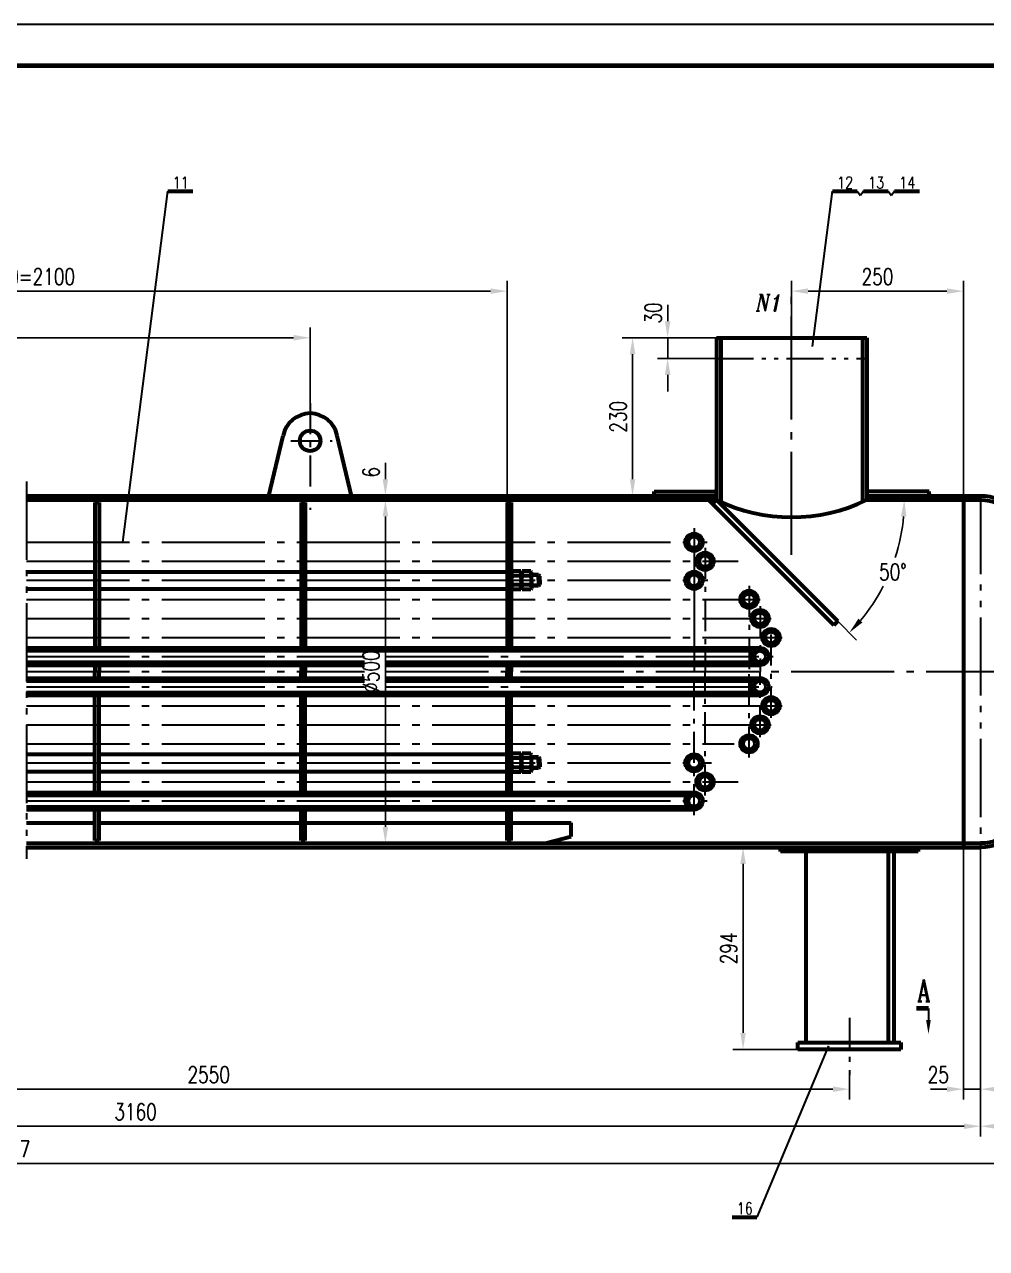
# Model space of a CAD drawing. Extents: x 0 to 25472, y -20 to 7186.
# Drawn here: x 1992 to 3392, y 1782 to 3564 of the extents above; entities that cross this region are included whole.
import ezdxf
from ezdxf.enums import TextEntityAlignment as Align

# ---------------------------------------------------------------- set-up
doc = ezdxf.new("R2010")
doc.units = 0
doc.header["$LTSCALE"] = 60
doc.header["$MEASUREMENT"] = 0
doc.header["$PDMODE"] = 1
for name, pattern in [('JXX-L', [2.95, 1.9, -0.25, 0.15, -0.25, 0.15, -0.25]), ('JXX-S', [1.7, 0.9, -0.2, 0.1, -0.2, 0.1, -0.2]), ('ZXX-L', [3.28, 2.5, -0.3, 0.18, -0.3]), ('ZXX-S', [1.27, 0.75, -0.2, 0.12, -0.2])]:
    doc.linetypes.add(name, pattern=pattern)
doc.layers.get('Defpoints').update_dxf_attribs({"linetype": 'CONTINUOUS'})
for name, color, linetype, lineweight in [('A 粗实线', 1, 'CONTINUOUS', 60), ('B 细实线', 7, 'CONTINUOUS', 30), ('C 文 字', 2, 'CONTINUOUS', 30), ('D 短中心线', 3, 'ZXX-S', 30), ('E 长中心线', 3, 'ZXX-L', 30), ('H 短双点线', 3, 'JXX-S', 30), ('I 长双点线', 3, 'JXX-L', 30), ('J 标注尺寸', 2, 'CONTINUOUS', 30)]:
    doc.layers.add(name, color=color, linetype=linetype, lineweight=lineweight)
doc.styles.add('HZTXT', font='TXT.SHX', dxfattribs={"width": 0.75, "bigfont": 'HZTXT'})
doc.styles.add('ITALICT', font='ITALICT.shx', dxfattribs={"width": 0.7})
doc.styles.add('ROMANC', font='romanc', dxfattribs={"width": 0.7, "height": 6})
doc.dimstyles.new('通用标注4.0', dxfattribs={"dimtxt": 4, "dimasz": 4, "dimexe": 2.5, "dimexo": 0, "dimgap": 1.5, "dimtad": 1, "dimdec": 0, "dimzin": 0, "dimdsep": 46, "dimtxsty": 'HZTXT', "dimcen": 0, "dimadec": 0, "dimazin": 0, "dimtfac": 0.375, "dimtdec": 0, "dimtmove": 2, "dimatfit": 3, "dimfxl": 0, "dimtzin": 0, "dimarcsym": 0})

# ---------------------------------------------------------------- blocks, each defined once
blk = doc.blocks.new('*D137')
at = {"layer": 'C 文 字', "color": 0, "lineweight": -2}
for p, q in [((407.1, 1960), (407.1, 1891)), ((3514.7, 1960), (3514.7, 1891)), ((3490.7, 1906), (431.1, 1906))]:
    blk.add_line(p, q, dxfattribs=at)
at = {"layer": 'C 文 字', "color": 0}
for points in [[(431.1, 1910), (431.1, 1902), (407.1, 1906)], [(3490.7, 1910), (3490.7, 1902), (3514.7, 1906)]]:
    blk.add_solid(points, dxfattribs=at)
at = {"layer": 'Defpoints', "color": 0}
for p in [(407.1, 1960), (3514.7, 1960), (407.1, 1906)]:
    blk.add_point(p, dxfattribs=at)
at = {"layer": 'C 文 字', "color": 0, "insert": (1960.9, 1927), "char_height": 24, "attachment_point": 5, "style": 'HZTXT'}
blk.add_mtext('～3817', dxfattribs=at)
blk = doc.blocks.new('*D122')
at = {"layer": 'C 文 字', "color": 0, "lineweight": -2}
for p, q in [((1328.1, 2034.3), (1328.1, 1999)), ((3192.7, 2034.3), (3192.7, 1999)), ((1352.1, 2014), (3168.7, 2014))]:
    blk.add_line(p, q, dxfattribs=at)
at = {"layer": 'C 文 字', "color": 0}
for points in [[(1352.1, 2018), (1352.1, 2010), (1328.1, 2014)], [(3168.7, 2018), (3168.7, 2010), (3192.7, 2014)]]:
    blk.add_solid(points, dxfattribs=at)
at = {"layer": 'Defpoints', "color": 0}
for p in [(1328.1, 2034.3), (3192.7, 2034.3), (3192.7, 2014)]:
    blk.add_point(p, dxfattribs=at)
at = {"layer": 'C 文 字', "color": 0, "insert": (2260.4, 2035), "char_height": 24, "attachment_point": 5, "style": 'HZTXT'}
blk.add_mtext('2550', dxfattribs=at)
blk = doc.blocks.new('*D121')
at = {"layer": 'C 文 字', "color": 0, "lineweight": -2}
for p, q in [((3383.7, 2365.9), (3383.7, 1945)), ((924.1, 2326.9), (924.1, 1945)), ((3359.7, 1960), (948.1, 1960))]:
    blk.add_line(p, q, dxfattribs=at)
at = {"layer": 'C 文 字', "color": 0}
for points in [[(948.1, 1964), (948.1, 1956), (924.1, 1960)], [(3359.7, 1964), (3359.7, 1956), (3383.7, 1960)]]:
    blk.add_solid(points, dxfattribs=at)
at = {"layer": 'Defpoints', "color": 0}
for p in [(3383.7, 2365.9), (924.1, 2326.9), (924.1, 1960)]:
    blk.add_point(p, dxfattribs=at)
at = {"layer": 'C 文 字', "color": 0, "insert": (2153.9, 1981), "char_height": 24, "attachment_point": 5, "style": 'HZTXT'}
blk.add_mtext('3160', dxfattribs=at)
blk = doc.blocks.new('*D142')
at = {"layer": 'Defpoints', "color": 0}
for p in [(2517.5, 2877.9), (2517.5, 2877.9), (2517.5, 2871.9)]:
    blk.add_point(p, dxfattribs=at)
at = {"layer": 'J 标注尺寸', "color": 0, "lineweight": -2}
for p, q in [((2517.5, 2901.9), (2517.5, 2925.9)), ((2517.5, 2871.9), (2517.5, 2877.9)), ((2517.5, 2847.9), (2517.5, 2823.9))]:
    blk.add_line(p, q, dxfattribs=at)
at = {"layer": 'J 标注尺寸', "color": 0}
for points in [[(2513.5, 2901.9), (2521.5, 2901.9), (2517.5, 2877.9)], [(2513.5, 2847.9), (2521.5, 2847.9), (2517.5, 2871.9)]]:
    blk.add_solid(points, dxfattribs=at)
at = {"layer": 'J 标注尺寸', "color": 0, "insert": (2496.7, 2912), "char_height": 24, "attachment_point": 5, "rotation": 90, "style": 'HZTXT'}
blk.add_mtext('6', dxfattribs=at)
blk = doc.blocks.new('*D141')
at = {"layer": 'Defpoints', "color": 0}
for p in [(2517.5, 2871.9), (2517.5, 2871.9), (2530.1, 2371.9)]:
    blk.add_point(p, dxfattribs=at)
at = {"layer": 'J 标注尺寸', "color": 0, "lineweight": -2}
blk.add_line((2517.5, 2395.9), (2517.5, 2847.9), dxfattribs=at)
at = {"layer": 'J 标注尺寸', "color": 0}
for points in [[(2513.5, 2847.9), (2521.5, 2847.9), (2517.5, 2871.9)], [(2513.5, 2395.9), (2521.5, 2395.9), (2517.5, 2371.9)]]:
    blk.add_solid(points, dxfattribs=at)
at = {"layer": 'J 标注尺寸', "color": 0, "insert": (2496.5, 2621.9), "char_height": 24, "attachment_point": 5, "rotation": 90, "style": 'HZTXT'}
blk.add_mtext('%%c500', dxfattribs=at)
blk = doc.blocks.new('*D143')
at = {"layer": 'C 文 字', "color": 0, "lineweight": -2}
for p, q in [((1328.1, 3012.8), (1328.1, 3122.9)), ((2408, 3012.8), (2408, 3122.9)), ((1352.1, 3107.9), (2384, 3107.9))]:
    blk.add_line(p, q, dxfattribs=at)
at = {"layer": 'C 文 字', "color": 0}
for points in [[(1352.1, 3111.9), (1352.1, 3103.9), (1328.1, 3107.9)], [(2384, 3111.9), (2384, 3103.9), (2408, 3107.9)]]:
    blk.add_solid(points, dxfattribs=at)
at = {"layer": 'Defpoints', "color": 0}
for p in [(2408, 3107.9), (1328.1, 3012.8), (2408, 3012.8)]:
    blk.add_point(p, dxfattribs=at)
at = {"layer": 'C 文 字', "color": 0, "insert": (1868, 3128.9), "char_height": 24, "attachment_point": 5, "style": 'HZTXT'}
blk.add_mtext('2500', dxfattribs=at)
blk = doc.blocks.new('*D128')
at = {"layer": 'C 文 字', "color": 0, "lineweight": -2}
for p, q in [((1278.1, 2867.9), (1278.1, 3190.8)), ((2694.7, 2867.9), (2694.7, 3190.8)), ((1302.1, 3175.8), (2670.7, 3175.8))]:
    blk.add_line(p, q, dxfattribs=at)
at = {"layer": 'C 文 字', "color": 0}
for points in [[(1302.1, 3179.8), (1302.1, 3171.8), (1278.1, 3175.8)], [(2670.7, 3179.8), (2670.7, 3171.8), (2694.7, 3175.8)]]:
    blk.add_solid(points, dxfattribs=at)
at = {"layer": 'Defpoints', "color": 0}
for p in [(2694.7, 3175.8), (1278.1, 2867.9), (2694.7, 2867.9)]:
    blk.add_point(p, dxfattribs=at)
at = {"layer": 'C 文 字', "color": 0, "insert": (1986.4, 3196.8), "char_height": 24, "attachment_point": 5, "style": 'HZTXT'}
blk.add_mtext('7X300=2100', dxfattribs=at)
blk = doc.blocks.new('*D131')
at = {"layer": 'C 文 字', "color": 0, "lineweight": -2}
blk.add_line((3176, 2695.1), (3203.2, 2667.9), dxfattribs=at)
for start, end in [(342.145, 354.9713), (320.0287, 332.6031)]:
    blk.add_arc((2999.2, 2871.9), 273.5, start, end, dxfattribs=at)
at = {"layer": 'C 文 字', "color": 0}
for points in [[(3267.7, 2848.1), (3275.7, 2847.8), (3272.7, 2871.9)], [(3211.8, 2693.5), (3205.9, 2698.9), (3192.6, 2678.5)]]:
    blk.add_solid(points, dxfattribs=at)
at = {"layer": 'Defpoints', "color": 0}
for p in [(2999.2, 2871.9), (3218.2, 2871.9), (3333.7, 2871.9), (3236.1, 2735.1), (3176, 2695.1)]:
    blk.add_point(p, dxfattribs=at)
at = {"layer": 'C 文 字', "color": 0, "insert": (3256, 2767), "char_height": 24, "attachment_point": 5, "style": 'HZTXT'}
blk.add_mtext('50%%d', dxfattribs=at)
blk = doc.blocks.new('*D145')
at = {"layer": 'C 文 字', "color": 0, "lineweight": -2}
for p, q in [((3358.7, 2371.9), (3358.7, 1999)), ((3383.7, 2365.9), (3383.7, 1999)), ((3334.7, 2014), (3310.7, 2014)), ((3358.7, 2014), (3383.7, 2014)), ((3407.7, 2014), (3431.7, 2014))]:
    blk.add_line(p, q, dxfattribs=at)
at = {"layer": 'C 文 字', "color": 0}
for points in [[(3334.7, 2018), (3334.7, 2010), (3358.7, 2014)], [(3407.7, 2018), (3407.7, 2010), (3383.7, 2014)]]:
    blk.add_solid(points, dxfattribs=at)
at = {"layer": 'Defpoints', "color": 0}
for p in [(3358.7, 2371.9), (3383.7, 2365.9), (3383.7, 2014)]:
    blk.add_point(p, dxfattribs=at)
at = {"layer": 'C 文 字', "color": 0, "insert": (3322.2, 2035.1), "char_height": 24, "attachment_point": 5, "style": 'HZTXT'}
blk.add_mtext('25', dxfattribs=at)
blk = doc.blocks.new('*D140')
at = {"layer": 'C 文 字', "color": 0, "lineweight": -2}
for p, q in [((3086.7, 2365.9), (3023, 2365.9)), ((3038, 2341.9), (3038, 2095.9)), ((3117.7, 2071.9), (3023, 2071.9))]:
    blk.add_line(p, q, dxfattribs=at)
at = {"layer": 'C 文 字', "color": 0}
for points in [[(3034, 2341.9), (3042, 2341.9), (3038, 2365.9)], [(3034, 2095.9), (3042, 2095.9), (3038, 2071.9)]]:
    blk.add_solid(points, dxfattribs=at)
at = {"layer": 'Defpoints', "color": 0}
for p in [(3086.7, 2365.9), (3038, 2071.9), (3117.7, 2071.9)]:
    blk.add_point(p, dxfattribs=at)
at = {"layer": 'C 文 字', "color": 0, "insert": (3017, 2218.9), "char_height": 24, "attachment_point": 5, "rotation": 90, "style": 'HZTXT'}
blk.add_mtext('294', dxfattribs=at)
blk = doc.blocks.new('*D129')
at = {"layer": 'C 文 字', "color": 0, "lineweight": -2}
for p, q in [((3514.7, 2621.9), (3514.7, 1945)), ((3383.7, 2371.9), (3383.7, 1945)), ((3490.7, 1960), (3407.7, 1960))]:
    blk.add_line(p, q, dxfattribs=at)
at = {"layer": 'C 文 字', "color": 0}
for points in [[(3407.7, 1964), (3407.7, 1956), (3383.7, 1960)], [(3490.7, 1964), (3490.7, 1956), (3514.7, 1960)]]:
    blk.add_solid(points, dxfattribs=at)
at = {"layer": 'Defpoints', "color": 0}
for p in [(3514.7, 2621.9), (3383.7, 2371.9), (3383.7, 1960)]:
    blk.add_point(p, dxfattribs=at)
at = {"layer": 'C 文 字', "color": 0, "insert": (3449.2, 1981), "char_height": 24, "attachment_point": 5, "style": 'HZTXT'}
blk.add_mtext('131', dxfattribs=at)
blk = doc.blocks.new('*D130')
at = {"layer": 'C 文 字', "color": 0, "lineweight": -2}
for p, q in [((3108.7, 3107.9), (3108.7, 3190.8)), ((3358.7, 2871.9), (3358.7, 3190.8)), ((3334.7, 3175.8), (3132.7, 3175.8))]:
    blk.add_line(p, q, dxfattribs=at)
at = {"layer": 'C 文 字', "color": 0}
for points in [[(3132.7, 3179.8), (3132.7, 3171.8), (3108.7, 3175.8)], [(3334.7, 3179.8), (3334.7, 3171.8), (3358.7, 3175.8)]]:
    blk.add_solid(points, dxfattribs=at)
at = {"layer": 'Defpoints', "color": 0}
for p in [(3108.7, 3175.8), (3108.7, 3107.9), (3358.7, 2871.9)]:
    blk.add_point(p, dxfattribs=at)
at = {"layer": 'C 文 字', "color": 0, "insert": (3233.7, 3196.8), "char_height": 24, "attachment_point": 5, "style": 'HZTXT'}
blk.add_mtext('250', dxfattribs=at)
blk = doc.blocks.new('*D148')
at = {"layer": 'C 文 字', "color": 0, "lineweight": -2}
for p, q in [((2928.3, 3131.9), (2928.3, 3155.9)), ((2999.2, 3107.9), (2913.3, 3107.9)), ((2928.3, 3107.9), (2928.3, 3077.9)), ((2999.2, 3077.9), (2913.3, 3077.9)), ((2928.3, 3053.9), (2928.3, 3029.9))]:
    blk.add_line(p, q, dxfattribs=at)
at = {"layer": 'C 文 字', "color": 0}
for points in [[(2924.3, 3131.9), (2932.3, 3131.9), (2928.3, 3107.9)], [(2924.3, 3053.9), (2932.3, 3053.9), (2928.3, 3077.9)]]:
    blk.add_solid(points, dxfattribs=at)
at = {"layer": 'Defpoints', "color": 0}
for p in [(2999.2, 3107.9), (2928.3, 3077.9), (2999.2, 3077.9)]:
    blk.add_point(p, dxfattribs=at)
at = {"layer": 'C 文 字', "color": 0, "insert": (2907.3, 3143.9), "char_height": 24, "attachment_point": 5, "rotation": 90, "style": 'HZTXT'}
blk.add_mtext('30', dxfattribs=at)
blk = doc.blocks.new('*D149')
at = {"layer": 'C 文 字', "color": 0, "lineweight": -2}
for p, q in [((2999.2, 3107.9), (2862.2, 3107.9)), ((2877.2, 3083.9), (2877.2, 2901.9)), ((2999.2, 2877.9), (2862.2, 2877.9))]:
    blk.add_line(p, q, dxfattribs=at)
at = {"layer": 'C 文 字', "color": 0}
for points in [[(2873.2, 3083.9), (2881.2, 3083.9), (2877.2, 3107.9)], [(2873.2, 2901.9), (2881.2, 2901.9), (2877.2, 2877.9)]]:
    blk.add_solid(points, dxfattribs=at)
at = {"layer": 'Defpoints', "color": 0}
for p in [(2999.2, 3107.9), (2877.2, 2877.9), (2999.2, 2877.9)]:
    blk.add_point(p, dxfattribs=at)
at = {"layer": 'C 文 字', "color": 0, "insert": (2856.2, 2992.9), "char_height": 24, "attachment_point": 5, "rotation": 90, "style": 'HZTXT'}
blk.add_mtext('230', dxfattribs=at)

msp = doc.modelspace()

# ---------------------------------------------------------------- linework, layer by layer
at = {"layer": 'A 粗实线'}
for p, q in [((2201.1, 3321.2), (2237.2, 3321.2)), ((3168, 3321.2), (3204.1, 3321.2)), ((3213.3, 3321.2), (3249.4, 3321.2)), ((3258.5, 3321.2), (3294.6, 3321.2)), ((2999.2, 3107.9), (2999.2, 2871.9)), ((2999.2, 3107.9), (3218.2, 3107.9)), ((3005.5, 3107.9), (3005.5, 2868.9)), ((3211.9, 3107.9), (3211.9, 2868.9)), ((3218.2, 3107.9), (3218.2, 2871.9)), ((2348, 2877.9), (2368.6, 2965.1)), ((2468, 2877.9), (2447.3, 2965.1)), ((1995.1, 2877.9), (2999.2, 2877.9)), ((1995.1, 2871.9), (2999.2, 2871.9)), ((2908.7, 2883.9), (2999.2, 2883.9)), ((2908.7, 2877.9), (2908.7, 2883.9)), ((2987.9, 2871.9), (3170.3, 2689.5)), ((2999.2, 2871.9), (2993.5, 2866.3)), ((2999.2, 2871.9), (3176, 2695.1)), ((3308.7, 2883.9), (3218.2, 2883.9)), ((3218.2, 2877.9), (3383.7, 2877.9)), ((3218.2, 2871.9), (3383.7, 2871.9)), ((3308.7, 2877.9), (3308.7, 2883.9)), ((3358.7, 2877.9), (3358.7, 2365.9)), ((2094.7, 2867.9), (2094.7, 2656.4)), ((2094.7, 2867.9), (2100.7, 2867.9)), ((2100.7, 2867.9), (2100.7, 2656.4)), ((2394.7, 2867.9), (2394.7, 2656.4)), ((2394.7, 2867.9), (2400.7, 2867.9)), ((2400.7, 2867.9), (2400.7, 2656.4)), ((2694.7, 2867.9), (2694.7, 2656.4)), ((2694.7, 2867.9), (2700.7, 2867.9)), ((2700.7, 2867.9), (2700.7, 2656.4)), ((1995.1, 2767.3), (2094.7, 2767.3)), ((2100.7, 2767.3), (2394.7, 2767.3)), ((2400.7, 2767.3), (2694.7, 2767.3)), ((2700.7, 2766.5), (2701.7, 2768.3)), ((2700.7, 2754.8), (2700.7, 2766.5)), ((2714.5, 2768.3), (2701.7, 2768.3)), ((2715.5, 2766.5), (2714.5, 2768.3)), ((2715.5, 2766.5), (2716.5, 2768.3)), ((2715.5, 2754.8), (2715.5, 2766.5)), ((2715.5, 2754.8), (2715.5, 2766.5)), ((2729.3, 2768.3), (2716.5, 2768.3)), ((2730.3, 2766.5), (2729.3, 2768.3)), ((2730.3, 2754.8), (2730.3, 2766.5)), ((2740.2, 2762.8), (2730.3, 2762.8)), ((2740.2, 2754.8), (2740.2, 2762.8)), ((2740.2, 2762.8), (2742.2, 2760.8)), ((2700.7, 2754.8), (2700.7, 2743.1)), ((2714.5, 2761.5), (2701.7, 2761.5)), ((2714.5, 2748), (2701.7, 2748)), ((2715.5, 2754.8), (2715.5, 2743.1)), ((2715.5, 2754.8), (2715.5, 2743.1)), ((2729.3, 2761.5), (2716.5, 2761.5)), ((2729.3, 2748), (2716.5, 2748)), ((2730.3, 2754.8), (2730.3, 2743.1)), ((2740.2, 2746.8), (2730.3, 2746.8)), ((2740.2, 2754.8), (2740.2, 2746.8)), ((2740.2, 2746.8), (2742.2, 2748.8)), ((2742.2, 2754.8), (2742.2, 2760.8)), ((2742.2, 2754.8), (2742.2, 2748.8)), ((1995.1, 2742.3), (2094.7, 2742.3)), ((2100.7, 2742.3), (2394.7, 2742.3)), ((2400.7, 2742.3), (2694.7, 2742.3)), ((2700.7, 2743.1), (2701.7, 2741.3)), ((2714.5, 2741.3), (2701.7, 2741.3)), ((2715.5, 2743.1), (2714.5, 2741.3)), ((2715.5, 2743.1), (2716.5, 2741.3)), ((2729.3, 2741.3), (2716.5, 2741.3)), ((2730.3, 2743.1), (2729.3, 2741.3)), ((3176, 2695.1), (3170.3, 2689.5)), ((1995.1, 2656.4), (3062.7, 2656.4)), ((1995.1, 2652.4), (3053.5, 2652.4)), ((1995.1, 2635.4), (2487.2, 2635.4)), ((1995.1, 2631.4), (2487.2, 2631.4)), ((2094.7, 2631.4), (2094.7, 2621.9)), ((2094.7, 2612.4), (2094.7, 2621.9)), ((2100.7, 2631.4), (2100.7, 2621.9)), ((2100.7, 2612.4), (2100.7, 2621.9)), ((2394.7, 2631.4), (2394.7, 2621.9)), ((2394.7, 2612.4), (2394.7, 2621.9)), ((2400.7, 2631.4), (2400.7, 2621.9)), ((2400.7, 2612.4), (2400.7, 2621.9)), ((2517.5, 2635.4), (3053.5, 2635.4)), ((2517.5, 2631.4), (3062.7, 2631.4)), ((2694.7, 2631.4), (2694.7, 2621.9)), ((2694.7, 2612.4), (2694.7, 2621.9)), ((2700.7, 2631.4), (2700.7, 2621.9)), ((2700.7, 2612.4), (2700.7, 2621.9)), ((1995.1, 2612.4), (2487.2, 2612.4)), ((1995.1, 2608.4), (2487.2, 2608.4)), ((2517.5, 2612.4), (3062.7, 2612.4)), ((2517.5, 2608.4), (3053.5, 2608.4)), ((1995.1, 2591.4), (3053.5, 2591.4)), ((1995.1, 2587.4), (3062.7, 2587.4)), ((2094.7, 2446.1), (2094.7, 2587.4)), ((2100.7, 2446.1), (2100.7, 2587.4)), ((2394.7, 2446.1), (2394.7, 2587.4)), ((2400.7, 2446.1), (2400.7, 2587.4)), ((2694.7, 2446.1), (2694.7, 2587.4)), ((2700.7, 2446.1), (2700.7, 2587.4)), ((1995.1, 2501.6), (2094.7, 2501.6)), ((2100.7, 2501.6), (2394.7, 2501.6)), ((2400.7, 2501.6), (2694.7, 2501.6)), ((2700.7, 2500.8), (2701.7, 2502.6)), ((2700.7, 2489.1), (2700.7, 2500.8)), ((2714.5, 2502.6), (2701.7, 2502.6)), ((2714.5, 2495.8), (2701.7, 2495.8)), ((2715.5, 2500.8), (2714.5, 2502.6)), ((2715.5, 2500.8), (2716.5, 2502.6)), ((2715.5, 2489.1), (2715.5, 2500.8)), ((2715.5, 2489.1), (2715.5, 2500.8)), ((2729.3, 2502.6), (2716.5, 2502.6)), ((2729.3, 2495.8), (2716.5, 2495.8)), ((2730.3, 2500.8), (2729.3, 2502.6)), ((2730.3, 2489.1), (2730.3, 2500.8)), ((2740.2, 2497.1), (2730.3, 2497.1)), ((2740.2, 2497.1), (2742.2, 2495.1)), ((2740.2, 2489.1), (2740.2, 2497.1)), ((2742.2, 2489.1), (2742.2, 2495.1)), ((2700.7, 2489.1), (2700.7, 2477.4)), ((2700.7, 2477.4), (2701.7, 2475.6)), ((2714.5, 2482.3), (2701.7, 2482.3)), ((2715.5, 2477.4), (2714.5, 2475.6)), ((2715.5, 2489.1), (2715.5, 2477.4)), ((2715.5, 2489.1), (2715.5, 2477.4)), ((2715.5, 2477.4), (2716.5, 2475.6)), ((2729.3, 2482.3), (2716.5, 2482.3)), ((2730.3, 2477.4), (2729.3, 2475.6)), ((2730.3, 2489.1), (2730.3, 2477.4)), ((2740.2, 2481.1), (2730.3, 2481.1)), ((2740.2, 2489.1), (2740.2, 2481.1)), ((2740.2, 2481.1), (2742.2, 2483.1)), ((2742.2, 2489.1), (2742.2, 2483.1)), ((1995.1, 2476.6), (2094.7, 2476.6)), ((2100.7, 2476.6), (2394.7, 2476.6)), ((2400.7, 2476.6), (2694.7, 2476.6)), ((2714.5, 2475.6), (2701.7, 2475.6)), ((2729.3, 2475.6), (2716.5, 2475.6)), ((1995.1, 2446.1), (2966.7, 2446.1)), ((1995.1, 2442.1), (2957.5, 2442.1)), ((1995.1, 2425.1), (2957.5, 2425.1)), ((1995.1, 2421.1), (2966.7, 2421.1)), ((2094.7, 2375.9), (2094.7, 2421.1)), ((2100.7, 2375.9), (2100.7, 2421.1)), ((2394.7, 2375.9), (2394.7, 2421.1)), ((2400.7, 2375.9), (2400.7, 2421.1)), ((2694.7, 2375.9), (2694.7, 2421.1)), ((2700.7, 2375.9), (2700.7, 2421.1)), ((1995.1, 2401.9), (2094.7, 2401.9)), ((2100.7, 2401.9), (2394.7, 2401.9)), ((2400.7, 2401.9), (2694.7, 2401.9)), ((2700.7, 2401.9), (2788, 2401.9)), ((2788, 2381.9), (2788, 2401.9)), ((1995.1, 2371.9), (3383.7, 2371.9)), ((2094.7, 2375.9), (2100.7, 2375.9)), ((2394.7, 2375.9), (2400.7, 2375.9)), ((2694.7, 2375.9), (2700.7, 2375.9)), ((2750.7, 2371.9), (2788, 2381.9)), ((1995.1, 2365.9), (3383.7, 2365.9)), ((3092.7, 2359.9), (3092.7, 2365.9)), ((3292.7, 2359.9), (3092.7, 2359.9)), ((3129.7, 2081.9), (3129.7, 2359.9)), ((3249.7, 2081.9), (3249.7, 2359.9)), ((3257.7, 2081.9), (3257.7, 2359.9)), ((3292.7, 2365.9), (3292.7, 2359.9)), ((3117.7, 2081.9), (3267.7, 2081.9)), ((3117.7, 2071.9), (3117.7, 2081.9)), ((3267.7, 2071.9), (3117.7, 2071.9)), ((3267.7, 2081.9), (3267.7, 2071.9)), ((3022.2, 1827.7), (3058.3, 1827.7))]:
    msp.add_line(p, q, dxfattribs=at)
at = {"layer": 'A 粗实线', "lineweight": 80}
msp.add_line((3307.8, 2131.2), (3290.3, 2131.2), dxfattribs=at)
at = {"layer": 'A 粗实线', "color": 5, "lineweight": 120}
msp.add_lwpolyline([(150, 60), (4986, 60), (4986, 3504), (150, 3504)], close=True, dxfattribs=at)
at = {"layer": 'A 粗实线'}
for centre, radius in [((2408, 2957.9), 15), ((2966.7, 2810.2), 12.5), ((2966.7, 2810.2), 8.5), ((2982.7, 2782.5), 12.5), ((2982.7, 2782.5), 8.5), ((2966.7, 2754.8), 12.5), ((2966.7, 2754.8), 8.5), ((3046.7, 2727), 12.5), ((3046.7, 2727), 8.5), ((3062.7, 2699.3), 12.5), ((3062.7, 2699.3), 8.5), ((3078.7, 2671.6), 12.5), ((3078.7, 2671.6), 8.5), ((3062.7, 2643.9), 12.5), ((3062.7, 2643.9), 8.5), ((3062.7, 2599.9), 12.5), ((3062.7, 2599.9), 8.5), ((3078.7, 2572.2), 12.5), ((3078.7, 2572.2), 8.5), ((3062.7, 2544.5), 12.5), ((3062.7, 2544.5), 8.5), ((3046.7, 2516.8), 12.5), ((3046.7, 2516.8), 8.5), ((2966.7, 2489.1), 12.5), ((2966.7, 2489.1), 8.5), ((2982.7, 2461.3), 12.5), ((2982.7, 2461.3), 8.5), ((2966.7, 2433.6), 12.5), ((2966.7, 2433.6), 8.5)]:
    msp.add_circle(centre, radius, dxfattribs=at)
for centre, radius, start, end in [((2408, 2957.9), 40, 10.3587, 169.6413), ((3108.7, 3096.7), 250, 244.0237, 295.9763), ((2730.7, 2770.2), 30.2, 187.1415, 196.7234), ((2685.5, 2770.2), 30.2, 343.2766, 352.8585), ((2745.5, 2770.2), 30.2, 187.1415, 196.7234), ((2700.3, 2770.2), 30.2, 343.2766, 352.8585), ((2723, 2754.8), 22.3, 162.412, 180), ((2723, 2754.8), 22.3, 180, 197.588), ((2730.7, 2739.3), 30.2, 163.2766, 172.8585), ((2693.2, 2754.8), 22.3, 0, 17.588), ((2693.2, 2754.8), 22.3, 342.412, 0), ((2685.5, 2739.3), 30.2, 7.1415, 16.7234), ((2737.8, 2754.8), 22.3, 162.412, 180), ((2737.8, 2754.8), 22.3, 180, 197.588), ((2745.5, 2739.3), 30.2, 163.2766, 172.8585), ((2708, 2754.8), 22.3, 0, 17.588), ((2708, 2754.8), 22.3, 342.412, 0), ((2700.3, 2739.3), 30.2, 7.1415, 16.7234), ((2730.7, 2504.5), 30.2, 187.1415, 196.7234), ((2723, 2489.1), 22.3, 162.412, 180), ((2685.5, 2504.5), 30.2, 343.2766, 352.8585), ((2693.2, 2489.1), 22.3, 0, 17.588), ((2745.5, 2504.5), 30.2, 187.1415, 196.7234), ((2737.8, 2489.1), 22.3, 162.412, 180), ((2700.3, 2504.5), 30.2, 343.2766, 352.8585), ((2708, 2489.1), 22.3, 0, 17.588), ((2723, 2489.1), 22.3, 180, 197.588), ((2730.7, 2473.6), 30.2, 163.2766, 172.8585), ((2693.2, 2489.1), 22.3, 342.412, 0), ((2685.5, 2473.6), 30.2, 7.1415, 16.7234), ((2737.8, 2489.1), 22.3, 180, 197.588), ((2745.5, 2473.6), 30.2, 163.2766, 172.8585), ((2708, 2489.1), 22.3, 342.412, 0), ((2700.3, 2473.6), 30.2, 7.1415, 16.7234)]:
    msp.add_arc(centre, radius, start, end, dxfattribs=at)
at = {"layer": 'A 粗实线', "extrusion": (0, 0, -1)}
for major_axis, ratio in [((0, -256), 0.511719), ((0, -250), 0.5)]:
    msp.add_ellipse((3383.7, 2621.9), major_axis=major_axis, ratio=ratio, start_param=3.141593, end_param=6.283185, dxfattribs=at)
at = {"layer": 'A 粗实线'}
for points in [[(2999.2, 2877.9), (2993.2, 2883.9), (2999.2, 2889.9)], [(3218.2, 2877.9), (3224.2, 2883.9), (3218.2, 2889.9)], [(2908.7, 2877.9), (2902.7, 2877.9), (2908.7, 2883.9)], [(2999.2, 2871.9), (2993.5, 2866.3), (2987.9, 2871.9)], [(2999.2, 2871.9), (2993.2, 2877.9), (2999.2, 2883.9)], [(3218.2, 2871.9), (3224.2, 2877.9), (3218.2, 2883.9)], [(3308.7, 2877.9), (3314.7, 2877.9), (3308.7, 2883.9)], [(3352.7, 2877.9), (3358.7, 2879.5), (3364.7, 2877.9)], [(3352.7, 2877.9), (3355.7, 2879.1), (3358.7, 2879.5)], [(3354.5, 2877.9), (3358.7, 2871.9), (3362.9, 2877.9)], [(3358.7, 2879.5), (3361.7, 2879.1), (3364.7, 2877.9)], [(3354.5, 2365.9), (3358.7, 2371.9), (3362.9, 2365.9)], [(3092.7, 2365.9), (3086.7, 2365.9), (3092.7, 2359.9)], [(3292.7, 2365.9), (3298.7, 2365.9), (3292.7, 2359.9)], [(3352.7, 2365.9), (3355.7, 2364.7), (3358.7, 2364.4)], [(3352.7, 2365.9), (3358.7, 2364.4), (3364.7, 2365.9)], [(3358.7, 2364.4), (3361.7, 2364.7), (3364.7, 2365.9)]]:
    msp.add_solid(points, dxfattribs=at)
at = {"layer": 'B 细实线'}
for p, q in [((2135.2, 2810.2), (2201.1, 3321.2)), ((3138.9, 3095.2), (3168, 3321.2)), ((3204.1, 3321.2), (3208.7, 3314.8)), ((3213.3, 3321.2), (3208.7, 3314.8)), ((3249.4, 3321.2), (3253.9, 3314.8)), ((3258.5, 3321.2), (3253.9, 3314.8)), ((2742.2, 2760.8), (2730.3, 2760.8)), ((2742.2, 2748.8), (2730.3, 2748.8)), ((2742.2, 2495.1), (2730.3, 2495.1)), ((2742.2, 2483.1), (2730.3, 2483.1)), ((3307.8, 2131.2), (3307.8, 2114.8)), ((3162.3, 2077), (3058.3, 1827.7))]:
    msp.add_line(p, q, dxfattribs=at)
msp.add_lwpolyline([(0, 0), (5046, 0), (5046, 3564), (0, 3564)], close=True, dxfattribs=at)
msp.add_solid([(3304.4, 2114.8), (3311.2, 2114.8), (3307.8, 2094.4)], dxfattribs=at)
at = {"layer": 'C 文 字'}
msp.add_line((2966.7, 2830.9), (2966.7, 2621.9), dxfattribs=at)
at = {"layer": 'D 短中心线'}
for p, q in [((2408, 3012.8), (2408, 2857.6)), ((2379.9, 2957.9), (2440.1, 2957.9)), ((2982.7, 2802.1), (2982.7, 2621.9)), ((3046.7, 2746.8), (3046.7, 2621.9)), ((3062.7, 2717.4), (3062.7, 2621.9)), ((3078.7, 2554.6), (3078.7, 2687.7)), ((2966.7, 2412.9), (2966.7, 2621.9)), ((2982.7, 2441.7), (2982.7, 2621.9)), ((3046.7, 2497), (3046.7, 2621.9)), ((3062.7, 2526.5), (3062.7, 2621.9)), ((3192.7, 2118), (3192.7, 2034.3))]:
    msp.add_line(p, q, dxfattribs=at)
at = {"layer": 'E 长中心线'}
for p, q in [((3108.7, 2791.9), (3108.7, 3182.7)), ((1995.1, 2810.2), (2986, 2810.2)), ((1995.1, 2782.5), (3030.7, 2782.5)), ((1995.1, 2754.8), (2986.9, 2754.8)), ((1995.1, 2727), (3063.1, 2727)), ((1995.1, 2699.3), (3078.7, 2699.3)), ((1995.1, 2671.6), (3094.7, 2671.6)), ((1995.1, 2643.9), (2487.2, 2643.9)), ((2517.4, 2643.9), (3081.8, 2643.9)), ((1995.1, 2621.9), (2487.2, 2621.9)), ((2517.5, 2621.9), (3558.7, 2621.9)), ((1995.1, 2599.9), (2487.2, 2599.9)), ((2517.5, 2599.9), (3080.5, 2599.9)), ((1995.1, 2572.2), (3094.7, 2572.2)), ((1995.1, 2544.5), (3078.7, 2544.5)), ((1995.1, 2516.8), (3024.9, 2516.8)), ((1995.1, 2489.1), (2991.9, 2489.1)), ((1995.1, 2461.3), (3030.7, 2461.3)), ((1995.1, 2433.6), (2986, 2433.6))]:
    msp.add_line(p, q, dxfattribs=at)
at = {"layer": 'H 短双点线'}
msp.add_line((2999.2, 3077.9), (3218.2, 3077.9), dxfattribs=at)
at = {"layer": 'I 长双点线'}
for p, q in [((1995.1, 2898.6), (1995.1, 2349.3)), ((3383.7, 2877.9), (3383.7, 2365.9))]:
    msp.add_line(p, q, dxfattribs=at)

# ---------------------------------------------------------------- texts
at = {"layer": 'C 文 字', "style": 'ROMANC', "width": 0.8}
for s, p in [('11', (2219.5, 3333.9)), ('12', (3186.5, 3333.9)), ('13', (3231.7, 3333.9)), ('14', (3276.9, 3333.9)), ('16', (3040.6, 1840.4))]:
    msp.add_text(s, height=16.94, dxfattribs=at).set_placement(p, align=Align.MIDDLE)
at = {"layer": 'C 文 字'}
for s, height, style, width, p in [('N1', 24, 'ITALICT', 0.8, (3057.1, 3146.8)), ('A', 32.3, 'ROMANC', 0.7, (3291.3, 2141.5))]:
    msp.add_text(s, height=height, dxfattribs=dict(at, style=style, width=width)).set_placement(p)

# ---------------------------------------------------------------- dimensions: what is measured, and where the dimension line sits
for base, p1, p2, text, picture, middle in [((2694.7, 3175.8), (1278.1, 2867.9), (2694.7, 2867.9), '7X300=2100', '*D128', (1986.4, 3196.8)), ((2408, 3107.9), (1328.1, 3012.8), (2408, 3012.8), '2500', '*D143', (1868, 3128.9)), ((924.1, 1960), (3383.7, 2365.9), (924.1, 2326.9), '3160', '*D121', (2153.9, 1981)), ((3192.7, 2014), (1328.1, 2034.3), (3192.7, 2034.3), '2550', '*D122', (2260.4, 2035)), ((407.1, 1906), (3514.7, 1960), (407.1, 1960), '～3817', '*D137', (1960.9, 1927))]:
    dim = msp.add_linear_dim(base=base, p1=p1, p2=p2, text=text, dimstyle='通用标注4.0', override={"dimscale": 6}, dxfattribs=at)
    dim.commit()
    dim.dimension.update_dxf_attribs({"geometry": picture, "text_midpoint": middle})
for base, p1, p2, picture, middle in [((3108.7, 3175.8), (3358.7, 2871.9), (3108.7, 3107.9), '*D130', (3233.7, 3196.8)), ((3383.7, 1960), (3514.7, 2621.9), (3383.7, 2371.9), '*D129', (3449.2, 1981))]:
    dim = msp.add_linear_dim(base=base, p1=p1, p2=p2, dimstyle='通用标注4.0', override={"dimscale": 6}, dxfattribs=at)
    dim.commit()
    dim.dimension.update_dxf_attribs({"geometry": picture, "text_midpoint": middle})
dim = msp.add_linear_dim(base=(2928.3, 3077.9), p1=(2999.2, 3107.9), p2=(2999.2, 3077.9), angle=90, dimstyle='通用标注4.0', override={"dimscale": 6, "dimtmove": 1}, dxfattribs=at)
dim.commit()
dim.dimension.update_dxf_attribs({"geometry": '*D148', "text_midpoint": (2928.3, 3143.9), "dimtype": 160})
for base, p1, p2, picture, middle in [((2877.2, 2877.9), (2999.2, 3107.9), (2999.2, 2877.9), '*D149', (2856.2, 2992.9)), ((3038, 2071.9), (3086.7, 2365.9), (3117.7, 2071.9), '*D140', (3017, 2218.9))]:
    dim = msp.add_linear_dim(base=base, p1=p1, p2=p2, angle=90, dimstyle='通用标注4.0', override={"dimscale": 6}, dxfattribs=at)
    dim.commit()
    dim.dimension.update_dxf_attribs({"geometry": picture, "text_midpoint": middle})
dim = msp.add_angular_dim_2l(base=(3236.1, 2735.1), line1=((2999.2, 2871.9), (3176, 2695.1)), line2=((3218.2, 2871.9), (3333.7, 2871.9)), text='50%%d', dimstyle='通用标注4.0', override={"dimscale": 6, "dimtmove": 1}, dxfattribs=at)
dim.commit()
dim.dimension.update_dxf_attribs({"geometry": '*D131', "text_midpoint": (3256, 2767), "dimtype": 162})
dim = msp.add_linear_dim(base=(3383.7, 2014), p1=(3358.7, 2371.9), p2=(3383.7, 2365.9), dimstyle='通用标注4.0', override={"dimscale": 6, "dimtmove": 1}, dxfattribs=at)
dim.commit()
dim.dimension.update_dxf_attribs({"geometry": '*D145', "text_midpoint": (3322.2, 2014.1), "dimtype": 160})
at = {"layer": 'J 标注尺寸'}
dim = msp.add_linear_dim(base=(2517.5, 2877.9), p1=(2517.5, 2871.9), p2=(2517.5, 2877.9), angle=90, dimstyle='通用标注4.0', override={"dimscale": 6, "dimse1": 1, "dimse2": 1, "dimtmove": 1}, dxfattribs=at)
dim.commit()
dim.dimension.update_dxf_attribs({"geometry": '*D142', "text_midpoint": (2517.7, 2912), "dimtype": 160})
dim = msp.add_linear_dim(base=(2517.5, 2871.9), p1=(2530.1, 2371.9), p2=(2517.5, 2871.9), angle=90, text='%%c<>', dimstyle='通用标注4.0', override={"dimscale": 6, "dimse1": 1, "dimse2": 1}, dxfattribs=at)
dim.commit()
dim.dimension.update_dxf_attribs({"geometry": '*D141', "text_midpoint": (2496.5, 2621.9)})

doc.saveas('drawing.dxf')
